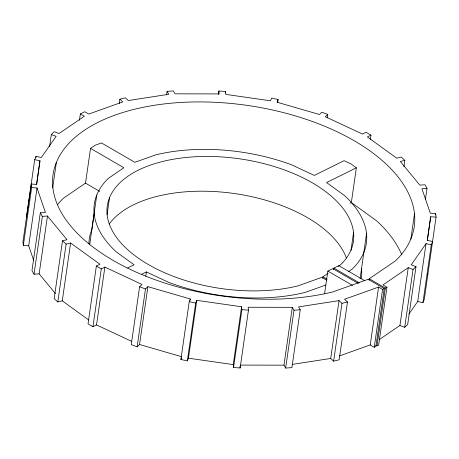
<?xml version="1.0" encoding="UTF-8"?>
<svg xmlns="http://www.w3.org/2000/svg" width="459" height="459" viewBox="0 0 459 459"><rect width="100%" height="100%" fill="white"/><g stroke="black" fill="none" stroke-linecap="round" stroke-linejoin="round"><path stroke-width="0.69" d="M26.915 216.189L26.375 217.509L34.712 159.675L39.973 160.799L36.651 184.426L31.287 184.03L22.95 241.87L23.323 245.427L28.688 245.817L33.673 260.373M422.946 302.636L424.288 299.325L436.05 217.13L430.685 216.74L427.363 240.361L432.625 241.491L431.282 244.802L422.946 302.636L417.684 301.506L408.883 314.088M35.848 157.776L36.054 156.364L41.316 157.494L56.124 136.334L51.322 134.544L49.595 146.536M23.323 245.427L31.66 187.588L31.287 184.03M36.519 184.782L39.973 160.799M28.688 245.817L37.024 187.978L31.66 187.588M37.024 187.978L45.412 212.46L40.306 212.833L31.975 270.667L34.035 274.23L39.141 273.857L55.487 293.668M34.035 274.23L42.371 216.39L40.306 212.833M39.141 273.857L47.472 216.017L42.371 216.39M52.682 187.909L56.342 162.515M79.447 120.264L80.365 113.918L84.749 111.744L88.759 114.073L122.794 101.904L119.851 99.196L125.359 97.836L128.302 100.544L168.774 94.284L167.093 91.381L173.347 90.928L175.028 93.831L219.178 93.911L218.874 91.014L225.449 91.496L225.753 94.393L270.563 100.808L271.659 98.111L278.108 99.494L277.701 102.317M47.472 216.017L67.003 239.684L62.51 240.791L54.173 298.631L57.788 301.953L62.281 300.84L88.742 319.998M57.788 301.953L66.119 244.113L62.51 240.791M62.281 300.84L70.611 243L66.119 244.113M57.427 204.725A182.464 96.149 8.2 0 1 63.589 198.093L85.517 183.13L90.526 148.383L95.197 145.199L101.491 142.95L134.843 162.32L155.526 154.924A137.43 72.419 8.2 0 1 291.723 164.873L314.3 175.43L344.061 160.667L350.923 163.88L356.345 167.805L351.342 202.551L350.074 203.176M96.78 195.006L91.771 229.747A137.43 72.419 8.2 0 0 88.926 243.517M89.752 244.217L94.147 213.728M119.237 103.43L119.851 99.196M70.611 243L99.953 264.241L96.373 266.019L88.042 323.853L92.953 326.71L96.533 324.932L131.756 341.404M107.062 214.755L109.517 197.737M92.953 326.71L101.29 268.871L104.864 267.098L142.015 284.465L139.593 286.777L131.263 344.617L137.143 346.809L139.559 344.497L147.896 286.657L190.319 298.97L190.118 300.381M96.533 324.932L104.864 267.098M166.583 94.91L167.093 91.381M145.767 276.175L146.381 271.923L168.958 282.474A137.43 72.419 8.2 0 0 305.149 292.423L325.833 285.028M137.143 346.809L145.474 288.975L147.896 286.657M218.364 94.537L218.874 91.014M369.07 280.145L369.277 278.739L395.411 260.907A182.464 96.149 8.2 0 0 254.934 106.586A182.464 96.149 8.2 0 0 57.375 204.553A182.464 96.149 8.2 0 0 332.993 291.861L368.181 279.284L384.229 288.602L382.588 289.417L378.577 287.093L344.537 299.257L347.486 301.965L339.149 359.804L333.641 361.164L341.978 303.33L339.029 300.622L298.557 306.876L300.243 309.779L291.907 367.619L285.653 368.072L293.989 310.232L292.303 307.329L248.158 307.249L248.462 310.152L240.126 367.986L233.551 367.504L241.887 309.67L241.583 306.767L196.768 300.352L188.437 358.192L187.341 360.889L180.892 359.506L189.228 301.666L190.319 298.97M225.243 92.902L225.449 91.496M187.341 360.889L195.677 303.055L196.768 300.352M233.551 367.504L233.247 364.607L241.583 306.767M285.653 368.072L283.972 365.169L292.303 307.329M327.233 117.911L327.737 114.383L321.857 112.191L319.441 114.503L277.012 102.196L278.108 99.494M322.683 278.246L322.889 276.829L328.185 273.214M324.611 293.536L327.846 271.074L332.781 268.63L358.186 283.387M333.676 269.485L333.877 268.085L338.805 265.641L364.75 280.707M333.641 361.164L330.698 358.456L339.029 300.622M350.992 250.402L353.545 232.673M370.35 139.375L370.958 135.147L366.047 132.29L362.467 134.068L325.322 116.701L327.737 114.383M360.12 278.579L366.534 233.625M339.54 355.903L370.241 344.927L378.577 287.093M370.241 344.927L374.251 347.256L382.588 289.417M384.229 288.602L375.898 346.442L374.251 347.256M375.76 345.185L376.994 345.897L385.325 288.063L386.971 287.248L382.961 284.919L408.246 267.666L413.048 269.456L416.009 266.616L411.212 264.826L426.021 243.672L431.282 244.802M403.909 166.715L404.827 160.369L401.212 157.047L396.719 158.16L367.384 136.92L370.958 135.147M386.971 287.248L378.635 345.082L376.994 345.897M410.834 239.185L414.494 213.791M379.329 339.545L399.915 325.506L408.246 267.666M399.915 325.506L404.712 327.296L413.048 269.456M425.401 199.619L427.025 188.333L424.965 184.77L419.859 185.143L400.334 161.482L404.827 160.369M416.009 266.616L407.678 324.456L404.712 327.296M417.684 301.506L426.021 243.672M427.231 240.717L430.685 216.74M435.471 214.984L435.677 213.573L430.312 213.183L421.924 188.706L427.025 188.333M34.712 159.675L36.054 156.364M180.892 359.506L181.546 357.888M51.322 134.544L54.288 131.704L59.085 133.494L84.37 116.247L80.365 113.918M338.191 266.386L340.549 264.78A124.326 65.511 8.2 0 0 244.831 159.629A124.326 65.511 8.2 0 0 110.223 226.379A124.326 65.511 8.2 0 0 298.017 285.871L321.788 277.368L326.579 280.151M348.616 271.533L352.162 269.112A137.43 72.419 8.2 0 0 344.411 195.471L326.584 182.562L356.345 167.805M127.763 267.924L134.097 264.786L116.265 251.876A137.43 72.419 8.2 0 1 108.513 178.235L123.884 167.753L90.526 148.383M141.946 274.121L146.381 271.923M341.978 303.33L347.486 301.965M292.32 364.389L330.698 358.456M293.989 310.232L300.243 309.779M240.533 365.089L283.972 365.169M241.887 309.67L248.462 310.152M188.437 358.192L233.247 364.607M189.228 301.666L195.677 303.055M139.559 344.497L181.299 356.609M139.593 286.777L145.474 288.975M369.277 278.739L385.325 288.063M333.877 268.085L359.282 282.842M327.846 271.074L352.552 285.423M322.889 276.829L327.078 279.261M85.517 183.13L99.729 191.38M96.373 266.019L101.29 268.871M351.342 202.551L376.787 220.974A182.464 96.149 8.2 0 1 401.711 254.653M435.677 213.573L436.05 217.13M427.564 273.547L427.713 274.97M239.948 366.248L240.126 367.986M361.526 268.366A137.43 72.419 8.2 0 1 361.325 278.246M109.236 224.021A124.326 65.511 8.2 0 1 234.463 193.543A124.326 65.511 8.2 0 1 346.333 257.964"/></g></svg>
